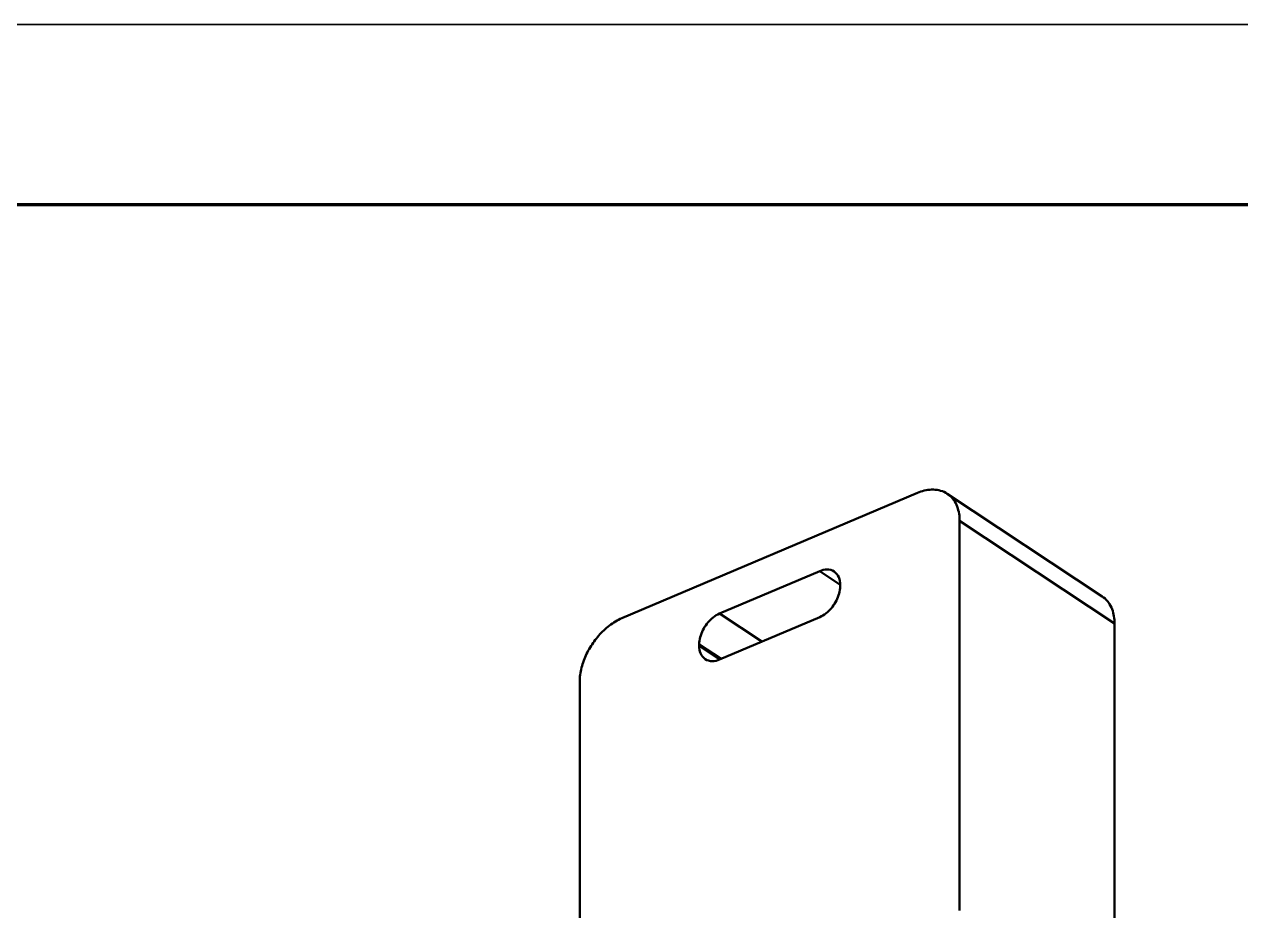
# Model space of a CAD drawing. Header units: millimetres. Extents: x 0 to 900, y 0 to 148.
# Drawn here: x 388.06 to 421.76, y 123.96 to 148.5 of the extents above; entities that cross this region are included whole.
import ezdxf

# ---------------------------------------------------------------- set-up
doc = ezdxf.new("R2010")
doc.units = ezdxf.units.MM
doc.header["$LTSCALE"] = 0.125
for name, color, linetype, lineweight in [('FRAME', 7, 'Continuous', 70), ('TITLE', 7, 'Continuous', 35), ('VISIBLE', 7, 'Continuous', 50)]:
    doc.layers.add(name, color=color, linetype=linetype, lineweight=lineweight)

msp = doc.modelspace()

# ---------------------------------------------------------------- linework, layer by layer
at = {"layer": 'FRAME'}
msp.add_lwpolyline([(235, 5), (435, 5), (435, 143.5), (235, 143.5)], close=True, dxfattribs=at)
at = {"layer": 'TITLE'}
msp.add_lwpolyline([(230, 0), (440, 0), (440, 148.5), (230, 148.5)], close=True, dxfattribs=at)
at = {"layer": 'VISIBLE'}
for p, q in [((404.618, 132.054), (412.801, 135.523)), ((413.63, 135.501), (417.92, 132.66)), ((413.973, 123.956), (413.973, 134.747)), ((418.263, 131.905), (413.973, 134.747)), ((410.096, 133.358), (407.324, 132.183)), ((410.662, 132.983), (410.096, 133.358)), ((410.662, 132.983), (410.662, 132.941)), ((408.495, 131.407), (407.324, 132.183)), ((410.096, 132.086), (407.324, 130.911)), ((418.263, 121.168), (418.263, 131.905)), ((406.757, 131.328), (406.757, 131.286)), ((407.363, 130.927), (406.757, 131.328)), ((407.324, 130.911), (406.757, 131.286)), ((403.447, 119.494), (403.447, 130.285))]:
    msp.add_line(p, q, dxfattribs=at)
for points in [[(413.63, 135.501), (413.586, 135.527), (413.541, 135.55), (413.494, 135.57), (413.446, 135.586), (413.397, 135.598), (413.347, 135.607), (413.296, 135.613), (413.245, 135.616), (413.195, 135.615), (413.144, 135.612), (413.094, 135.606), (413.043, 135.598), (412.994, 135.587), (412.945, 135.574), (412.896, 135.559), (412.848, 135.542), (412.801, 135.523)], [(413.973, 134.747), (413.972, 134.798), (413.969, 134.848), (413.964, 134.899), (413.957, 134.949), (413.947, 134.999), (413.936, 135.049), (413.921, 135.097), (413.905, 135.145), (413.885, 135.192), (413.863, 135.238), (413.838, 135.282), (413.81, 135.324), (413.779, 135.365), (413.746, 135.403), (413.71, 135.439), (413.671, 135.471), (413.63, 135.501)], [(410.096, 133.358), (410.144, 133.376), (410.195, 133.39), (410.246, 133.4), (410.298, 133.403), (410.35, 133.4), (410.401, 133.39), (410.45, 133.373), (410.496, 133.348)], [(410.496, 133.348), (410.537, 133.315), (410.572, 133.277), (410.601, 133.234), (410.624, 133.187), (410.641, 133.138), (410.653, 133.087), (410.66, 133.035), (410.662, 132.983)], [(410.662, 132.941), (410.66, 132.889), (410.654, 132.838), (410.646, 132.788), (410.634, 132.738), (410.619, 132.689), (410.602, 132.64), (410.582, 132.593), (410.56, 132.547), (410.536, 132.501), (410.51, 132.457), (410.482, 132.414), (410.451, 132.373), (410.419, 132.333), (410.385, 132.295), (410.349, 132.258), (410.311, 132.223), (410.271, 132.191), (410.23, 132.16), (410.187, 132.133), (410.142, 132.108), (410.096, 132.086)], [(418.263, 131.905), (418.262, 131.956), (418.259, 132.007), (418.254, 132.057), (418.247, 132.108), (418.238, 132.158), (418.226, 132.207), (418.212, 132.256), (418.195, 132.304), (418.176, 132.351), (418.153, 132.396), (418.128, 132.441), (418.101, 132.483), (418.07, 132.524), (418.036, 132.562), (418, 132.597), (417.961, 132.63), (417.92, 132.66)], [(406.757, 131.328), (406.759, 131.38), (406.765, 131.431), (406.774, 131.481), (406.785, 131.531), (406.8, 131.58), (406.817, 131.629), (406.837, 131.676), (406.859, 131.722), (406.883, 131.768), (406.909, 131.812), (406.938, 131.855), (406.968, 131.896), (407, 131.936), (407.034, 131.974), (407.07, 132.011), (407.108, 132.045), (407.148, 132.078), (407.189, 132.108), (407.232, 132.136), (407.277, 132.161), (407.324, 132.183)], [(404.618, 132.054), (404.572, 132.033), (404.526, 132.011), (404.481, 131.987), (404.437, 131.962), (404.394, 131.936), (404.352, 131.908), (404.31, 131.879), (404.269, 131.849), (404.23, 131.817), (404.19, 131.785), (404.152, 131.752), (404.115, 131.718), (404.078, 131.682), (404.043, 131.646), (404.008, 131.609), (403.974, 131.572), (403.941, 131.533), (403.909, 131.494), (403.878, 131.454), (403.847, 131.414), (403.818, 131.372), (403.79, 131.33), (403.762, 131.288), (403.736, 131.245), (403.71, 131.201), (403.685, 131.156), (403.662, 131.112), (403.639, 131.066), (403.618, 131.02), (403.597, 130.974), (403.578, 130.927), (403.56, 130.88), (403.543, 130.832), (403.527, 130.784), (403.513, 130.735), (403.5, 130.686), (403.488, 130.637), (403.477, 130.587), (403.468, 130.538), (403.461, 130.487), (403.455, 130.437), (403.45, 130.387), (403.447, 130.336), (403.447, 130.285)], [(406.923, 130.921), (406.882, 130.954), (406.847, 130.992), (406.818, 131.035), (406.795, 131.082), (406.778, 131.131), (406.766, 131.182), (406.76, 131.234), (406.757, 131.286)], [(407.324, 130.911), (407.275, 130.892), (407.225, 130.878), (407.173, 130.869), (407.121, 130.866), (407.069, 130.869), (407.018, 130.879), (406.969, 130.896), (406.923, 130.921)]]:
    msp.add_lwpolyline(points, dxfattribs=at)

doc.saveas('drawing.dxf')
